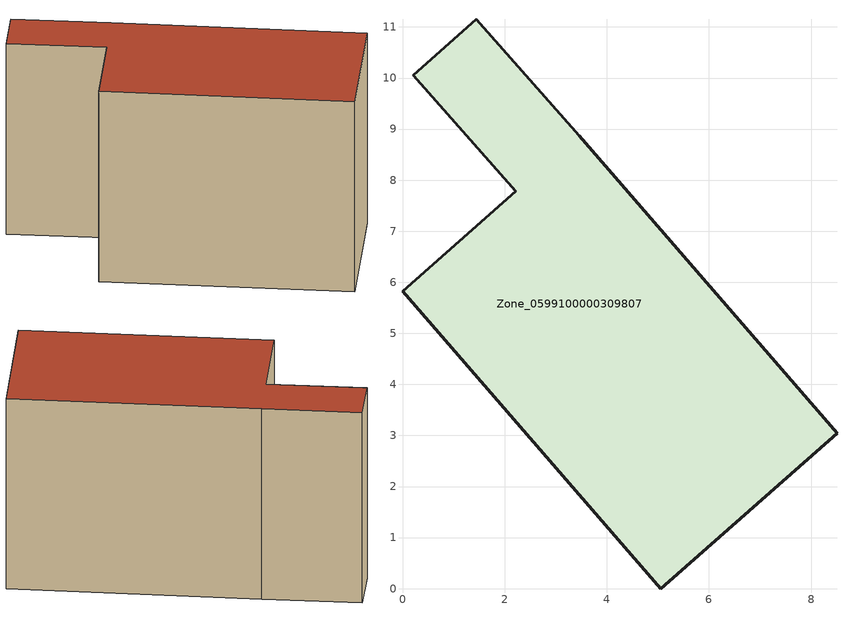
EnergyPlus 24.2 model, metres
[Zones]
Zone_0599100000309807
 floor ground (C_G): 8.51,3.04 5.06,0 0,5.83 2.22,7.78 0.21,10.06 1.45,11.15 3.46,8.87 z0
 wall outside (C_F): 5.06,0 8.51,3.04 3.46,8.87 1.45,11.15 0.21,10.06 2.22,7.78 0,5.83 5.06,0 z0:6.4
 roof outside (C_R): 8.51,3.04 3.46,8.87 1.45,11.15 0.21,10.06 2.22,7.78 0,5.83 5.06,0 z6.4
[BUILDING]
Pand.0599100000309807: North Axis=0; Terrain=City; Loads Convergence Tolerance Value=0.04; Temperature Convergence Tolerance Value=0.4; Solar Distribution=FullExterior; Maximum Number of Warmup Days=25; Minimum Number of Warmup Days=1
[Site:Location]
Rotterdam.The.Hague.AP_ZH_NLD Design_Conditions: Latitude=51.96; Longitude=4.45; Time Zone=1; Elevation=-4.5
[SITE:GROUNDTEMPERATURE:BUILDINGSURFACE]
18, 18, 18, 18, 18, 18, 18, 18, 18, 18, 18, 18
[MATERIAL] Thermal Absorptance=0.9; Solar Absorptance=0.7; Visible Absorptance=0.7
Name | Roughness | Thickness | Conductivity | Density | Specific Heat
G.TI.1946 | MediumSmooth | 0.15 | 1 | 540 | 1210
F.TI.1946 | Rough | 0.3 | 0.857143 | 1920 | 840
R.TI.1946 | MediumRough | 0.2 | 0.1 | 1500 | 1000
[CONSTRUCTION]
C_G: G.TI.1946
C_F: F.TI.1946
C_R: R.TI.1946
[ZONE]
Zone_0599100000309807: Type=1; Multiplier=1; Ceiling Height=Autocalculate; Volume=Autocalculate; Floor Area=autocalculate; Part of Total Floor Area=Yes
[ZONEINFILTRATION:DESIGNFLOWRATE]
Infil_Zone_0599100000309807: Zone or ZoneList or Space or SpaceList=Zone_0599100000309807; Schedule=AlwaysOn; Design Flow Rate Calculation Method=Flow/Area; Flow Rate per Floor Area=0.003; Constant Term Coefficient=1; Temperature Term Coefficient=0; Velocity Term Coefficient=0; Velocity Squared Term Coefficient=0
[HVACTEMPLATE:ZONE:IDEALLOADSAIRSYSTEM]
Zone_0599100000309807: Maximum Heating Supply Air Temperature=50; Minimum Cooling Supply Air Temperature=13; Maximum Heating Supply Air Humidity Ratio=0.0156; Minimum Cooling Supply Air Humidity Ratio=0.0077; Heating Limit=NoLimit; Cooling Limit=NoLimit; Dehumidification Control Type=ConstantSensibleHeatRatio; Cooling Sensible Heat Ratio=0.7; Dehumidification Setpoint=60; Humidification Control Type=None; Humidification Setpoint=30; Outdoor Air Method=None; Outdoor Air Flow Rate per Person=0.00944; Outdoor Air Flow Rate per Zone Floor Area=0; Outdoor Air Flow Rate per Zone=0; Demand Controlled Ventilation Type=None; Outdoor Air Economizer Type=NoEconomizer; Heat Recovery Type=None; Sensible Heat Recovery Effectiveness=0.7; Latent Heat Recovery Effectiveness=0.65
[ZONECONTROL:THERMOSTAT]
ThermostatControl_Zone_0599100000309807: Zone or ZoneList=Zone_0599100000309807; Control Type Schedule=DualSetpointControlType; Control 1=Thermostat_Zone_0599100000309807; Temperature Difference Between Cutout And Setpoint=0
[THERMOSTATSETPOINT:DUALSETPOINT]
Thermostat_Zone_0599100000309807: Heating Setpoint Temperature Schedule=HeatingSetpoint_Zone_0599100000309807; Cooling Setpoint Temperature Schedule=CoolingSetpoint_Zone_0599100000309807
[SCHEDULE:COMPACT]
HeatingSetpoint_Zone_0599100000309807: Through: 12/31, For: AllDays, Until: 24:00, 21
CoolingSetpoint_Zone_0599100000309807: Through: 12/31, For: AllDays, Until: 24:00, 24
DualSetpointControlType: Through: 12/31, For: AllDays, Until: 24:00, 4
AlwaysOn: Through: 12/31, For: AllDays, Until: 24:00, 1
